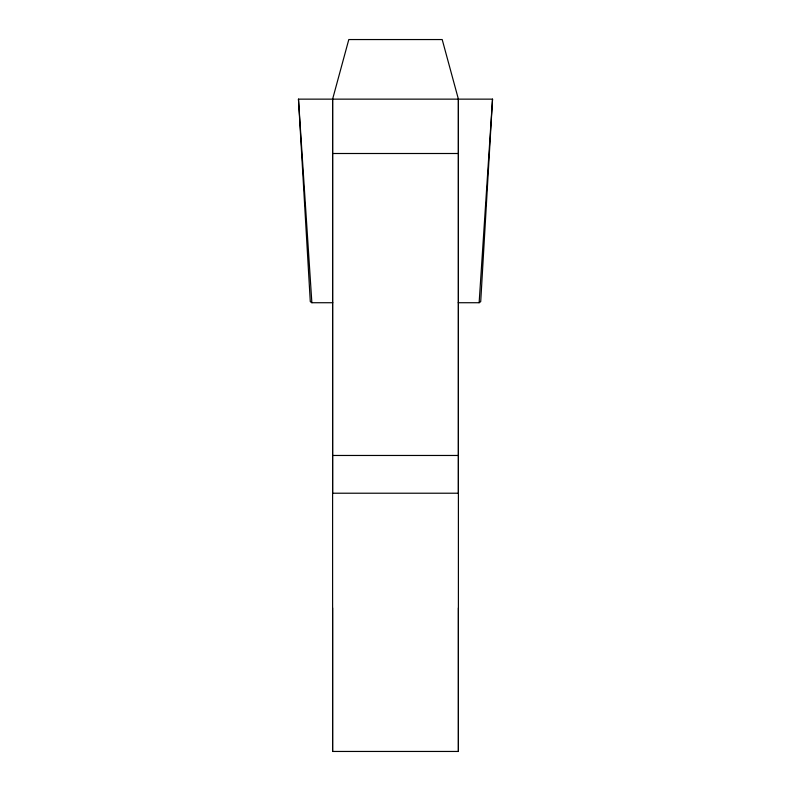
<?xml version="1.0" encoding="UTF-8"?>
<svg xmlns="http://www.w3.org/2000/svg" width="791" height="791" viewBox="0 0 791 791"><rect width="100%" height="100%" fill="white"/><g stroke="black" fill="none" stroke-linecap="round" stroke-linejoin="round"><path stroke-width="1.19" d="M458.394 607.913L458.394 751.45L332.606 751.45L332.606 607.913M332.606 99.142L332.606 493.218L458.394 493.218L458.394 99.142L442.199 39.55L348.801 39.55L332.606 99.142L332.606 751.45M332.774 302.726L311.862 302.726L310.29 301.638L298.464 99.142L492.536 99.142L480.71 301.638L479.138 302.726L458.226 302.726M479.138 302.726L492.536 99.142M332.606 153.503L458.394 153.503M332.606 455.468L458.394 455.468M298.464 99.142L311.862 302.726M458.394 99.142L458.394 751.45"/></g></svg>
